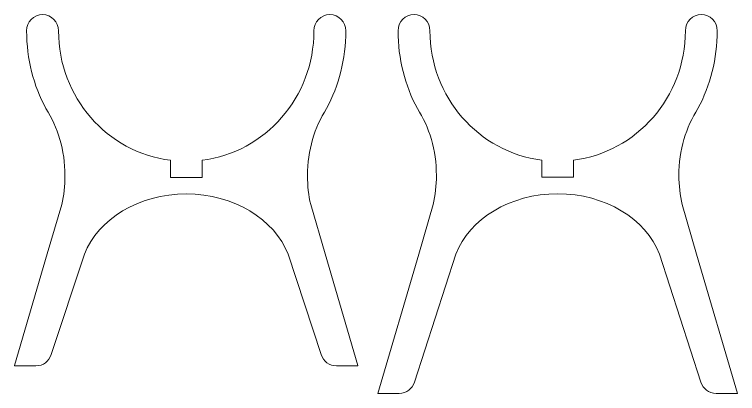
# Model space of a CAD drawing. Header units: centimetres. Extents: x -34 to 236, y -37 to 15.
# Drawn here: x 19.29 to 41.94, y -12.29 to -0.42 of the extents above; entities that cross this region are included whole.
import ezdxf

# ---------------------------------------------------------------- set-up
doc = ezdxf.new("R2010")
doc.units = ezdxf.units.CM
doc.header["$MEASUREMENT"] = 0
doc.layers.add('layer 1', color=7, linetype='Continuous')

msp = doc.modelspace()

# ---------------------------------------------------------------- linework, layer by layer
at = {"layer": 'layer 1', "color": 250, "lineweight": 5}
for points, knots in [([(20.27269, -3.36904), (20.64613, -3.94281), (20.86959, -4.67138), (20.86959, -5.46432), (20.86959, -5.46432), (20.86959, -5.77968), (20.83424, -6.08487), (20.76818, -6.37419), (20.76818, -6.37419), (20.76818, -6.37419), (20.31627, -7.91713), (20.31627, -7.91713), (20.31627, -7.91713), (20.31627, -7.91713), (19.28972, -11.41421), (19.28972, -11.41421), (19.28972, -11.41421), (19.28972, -11.41421), (19.28789, -11.42038), (19.28789, -11.42038), (19.28789, -11.42038), (19.28789, -11.42038), (19.28735, -11.42223), (19.28735, -11.42223), (19.28735, -11.42223), (19.28735, -11.42223), (19.96122, -11.42038), (19.96122, -11.42038), (19.96122, -11.42038), (20.18368, -11.42038), (20.37221, -11.27212), (20.4371, -11.0672), (20.4371, -11.0672), (20.4371, -11.0672), (21.47678, -7.92391), (21.47678, -7.92391), (21.47678, -7.92391), (21.90908, -6.82903), (23.17432, -6.03639), (24.66781, -6.03639), (24.66781, -6.03639), (26.1613, -6.03639), (27.42654, -6.82903), (27.85884, -7.92391), (27.85884, -7.92391), (27.85884, -7.92391), (28.89852, -11.0672), (28.89852, -11.0672), (28.89852, -11.0672), (28.96341, -11.27212), (29.15194, -11.42038), (29.3744, -11.42038), (29.3744, -11.42038), (29.3744, -11.42038), (30.04827, -11.42223), (30.04827, -11.42223), (30.04827, -11.42223), (30.04827, -11.42223), (30.04773, -11.42038), (30.04773, -11.42038), (30.04773, -11.42038), (30.04773, -11.42038), (30.0459, -11.41421), (30.0459, -11.41421), (30.0459, -11.41421), (30.0459, -11.41421), (29.01935, -7.91713), (29.01935, -7.91713), (29.01935, -7.91713), (29.01935, -7.91713), (28.56744, -6.37419), (28.56744, -6.37419), (28.56744, -6.37419), (28.50138, -6.08487), (28.46603, -5.77968), (28.46603, -5.46432), (28.46603, -5.46432), (28.46603, -4.67138), (28.68949, -3.94281), (29.06295, -3.369), (29.06295, -3.369), (29.44865, -2.64549), (29.66781, -1.8162), (29.66781, -0.93468), (29.66781, -0.93468), (29.66781, -0.65292), (29.44395, -0.42451), (29.16781, -0.42451), (29.16781, -0.42451), (28.89167, -0.42451), (28.66781, -0.65292), (28.66781, -0.93468), (28.66781, -0.93468), (28.66781, -3.01709), (27.13936, -4.73523), (25.1647, -4.98487), (25.1647, -4.98487), (25.1647, -4.98487), (25.1647, -5.52057), (25.1647, -5.52057), (25.1647, -5.52057), (25.1647, -5.52057), (24.66781, -5.52057), (24.66781, -5.52057), (24.66781, -5.52057), (24.66781, -5.52057), (24.17092, -5.52057), (24.17092, -5.52057), (24.17092, -5.52057), (24.17092, -5.52057), (24.17092, -4.98487), (24.17092, -4.98487), (24.17092, -4.98487), (22.19626, -4.73523), (20.66781, -3.01709), (20.66781, -0.93468), (20.66781, -0.93468), (20.66781, -0.65292), (20.44395, -0.42451), (20.16781, -0.42451), (20.16781, -0.42451), (19.89167, -0.42451), (19.66781, -0.65292), (19.66781, -0.93468), (19.66781, -0.93468), (19.66781, -1.8162), (19.88697, -2.64549), (20.27269, -3.36904)], [0, 0, 0, 0, 0.03125, 0.03125, 0.03125, 0.03125, 0.0625, 0.0625, 0.0625, 0.0625, 0.09375, 0.09375, 0.09375, 0.09375, 0.125, 0.125, 0.125, 0.125, 0.15625, 0.15625, 0.15625, 0.15625, 0.1875, 0.1875, 0.1875, 0.1875, 0.21875, 0.21875, 0.21875, 0.21875, 0.25, 0.25, 0.25, 0.25, 0.28125, 0.28125, 0.28125, 0.28125, 0.3125, 0.3125, 0.3125, 0.3125, 0.34375, 0.34375, 0.34375, 0.34375, 0.375, 0.375, 0.375, 0.375, 0.40625, 0.40625, 0.40625, 0.40625, 0.4375, 0.4375, 0.4375, 0.4375, 0.46875, 0.46875, 0.46875, 0.46875, 0.5, 0.5, 0.5, 0.5, 0.53125, 0.53125, 0.53125, 0.53125, 0.5625, 0.5625, 0.5625, 0.5625, 0.59375, 0.59375, 0.59375, 0.59375, 0.625, 0.625, 0.625, 0.625, 0.65625, 0.65625, 0.65625, 0.65625, 0.6875, 0.6875, 0.6875, 0.6875, 0.71875, 0.71875, 0.71875, 0.71875, 0.75, 0.75, 0.75, 0.75, 0.78125, 0.78125, 0.78125, 0.78125, 0.8125, 0.8125, 0.8125, 0.8125, 0.84375, 0.84375, 0.84375, 0.84375, 0.875, 0.875, 0.875, 0.875, 0.90625, 0.90625, 0.90625, 0.90625, 0.9375, 0.9375, 0.9375, 0.9375, 0.96875, 0.96875, 0.96875, 0.96875, 1, 1, 1, 1]), ([(31.90776, -3.36561), (31.52207, -2.6421), (31.30291, -1.8128), (31.30291, -0.93129), (31.30291, -0.93129), (31.30291, -0.64953), (31.52677, -0.42112), (31.80291, -0.42112), (31.80291, -0.42112), (32.07905, -0.42112), (32.30291, -0.64953), (32.30291, -0.93129), (32.30291, -0.93129), (32.30291, -3.01369), (33.83136, -4.73185), (35.80602, -4.98149), (35.80602, -4.98149), (35.80602, -4.98149), (35.80602, -5.51719), (35.80602, -5.51719), (35.80602, -5.51719), (35.80602, -5.51719), (36.30291, -5.51719), (36.30291, -5.51719), (36.30291, -5.51719), (36.30291, -5.51719), (36.7998, -5.51719), (36.7998, -5.51719), (36.7998, -5.51719), (36.7998, -5.51719), (36.7998, -4.98149), (36.7998, -4.98149), (36.7998, -4.98149), (38.77446, -4.73185), (40.30291, -3.01369), (40.30291, -0.93129), (40.30291, -0.93129), (40.30291, -0.64953), (40.52677, -0.42112), (40.80291, -0.42112), (40.80291, -0.42112), (41.07905, -0.42112), (41.30291, -0.64953), (41.30291, -0.93129), (41.30291, -0.93129), (41.30291, -1.8128), (41.08375, -2.6421), (40.69805, -3.36561), (40.69805, -3.36561), (40.32459, -3.93941), (40.10113, -4.66798), (40.10113, -5.46092), (40.10113, -5.46092), (40.10113, -5.77629), (40.13648, -6.08148), (40.20254, -6.37081), (40.20254, -6.37081), (40.20254, -6.37081), (40.65643, -7.92052), (40.65643, -7.92052), (40.65643, -7.92052), (40.65643, -7.92052), (41.93709, -12.28508), (41.93709, -12.28508), (41.93709, -12.28508), (41.93709, -12.28508), (41.93753, -12.28659), (41.93753, -12.28659), (41.93753, -12.28659), (41.93753, -12.28659), (41.26366, -12.28473), (41.26366, -12.28473), (41.26366, -12.28473), (41.0412, -12.28473), (40.85267, -12.13647), (40.78778, -11.93154), (40.78778, -11.93154), (40.78778, -11.93154), (39.49394, -7.92052), (39.49394, -7.92052), (39.49394, -7.92052), (39.06164, -6.82565), (37.7964, -6.033), (36.30291, -6.033), (36.30291, -6.033), (34.80942, -6.033), (33.54418, -6.82565), (33.11188, -7.92052), (33.11188, -7.92052), (33.11188, -7.92052), (31.81804, -11.93154), (31.81804, -11.93154), (31.81804, -11.93154), (31.75315, -12.13647), (31.56462, -12.28473), (31.34216, -12.28473), (31.34216, -12.28473), (31.34216, -12.28473), (30.66829, -12.28659), (30.66829, -12.28659), (30.66829, -12.28659), (30.66829, -12.28659), (30.66873, -12.28508), (30.66873, -12.28508), (30.66873, -12.28508), (30.66873, -12.28508), (31.94939, -7.92052), (31.94939, -7.92052), (31.94939, -7.92052), (31.94939, -7.92052), (32.40328, -6.37081), (32.40328, -6.37081), (32.40328, -6.37081), (32.46934, -6.08148), (32.50469, -5.77629), (32.50469, -5.46092), (32.50469, -5.46092), (32.50469, -4.66798), (32.28123, -3.93941), (31.90779, -3.36565)], [0, 0, 0, 0, 0.03333333, 0.03333333, 0.03333333, 0.03333333, 0.06666667, 0.06666667, 0.06666667, 0.06666667, 0.1, 0.1, 0.1, 0.1, 0.13333333, 0.13333333, 0.13333333, 0.13333333, 0.16666667, 0.16666667, 0.16666667, 0.16666667, 0.2, 0.2, 0.2, 0.2, 0.23333333, 0.23333333, 0.23333333, 0.23333333, 0.26666667, 0.26666667, 0.26666667, 0.26666667, 0.3, 0.3, 0.3, 0.3, 0.33333333, 0.33333333, 0.33333333, 0.33333333, 0.36666667, 0.36666667, 0.36666667, 0.36666667, 0.4, 0.4, 0.4, 0.4, 0.43333333, 0.43333333, 0.43333333, 0.43333333, 0.46666667, 0.46666667, 0.46666667, 0.46666667, 0.5, 0.5, 0.5, 0.5, 0.53333333, 0.53333333, 0.53333333, 0.53333333, 0.56666667, 0.56666667, 0.56666667, 0.56666667, 0.6, 0.6, 0.6, 0.6, 0.63333333, 0.63333333, 0.63333333, 0.63333333, 0.66666667, 0.66666667, 0.66666667, 0.66666667, 0.7, 0.7, 0.7, 0.7, 0.73333333, 0.73333333, 0.73333333, 0.73333333, 0.76666667, 0.76666667, 0.76666667, 0.76666667, 0.8, 0.8, 0.8, 0.8, 0.83333333, 0.83333333, 0.83333333, 0.83333333, 0.86666667, 0.86666667, 0.86666667, 0.86666667, 0.9, 0.9, 0.9, 0.9, 0.93333333, 0.93333333, 0.93333333, 0.93333333, 0.96666667, 0.96666667, 0.96666667, 0.96666667, 1, 1, 1, 1])]:
    msp.add_open_spline(points, degree=3, knots=knots, dxfattribs=at)

doc.saveas('drawing.dxf')
